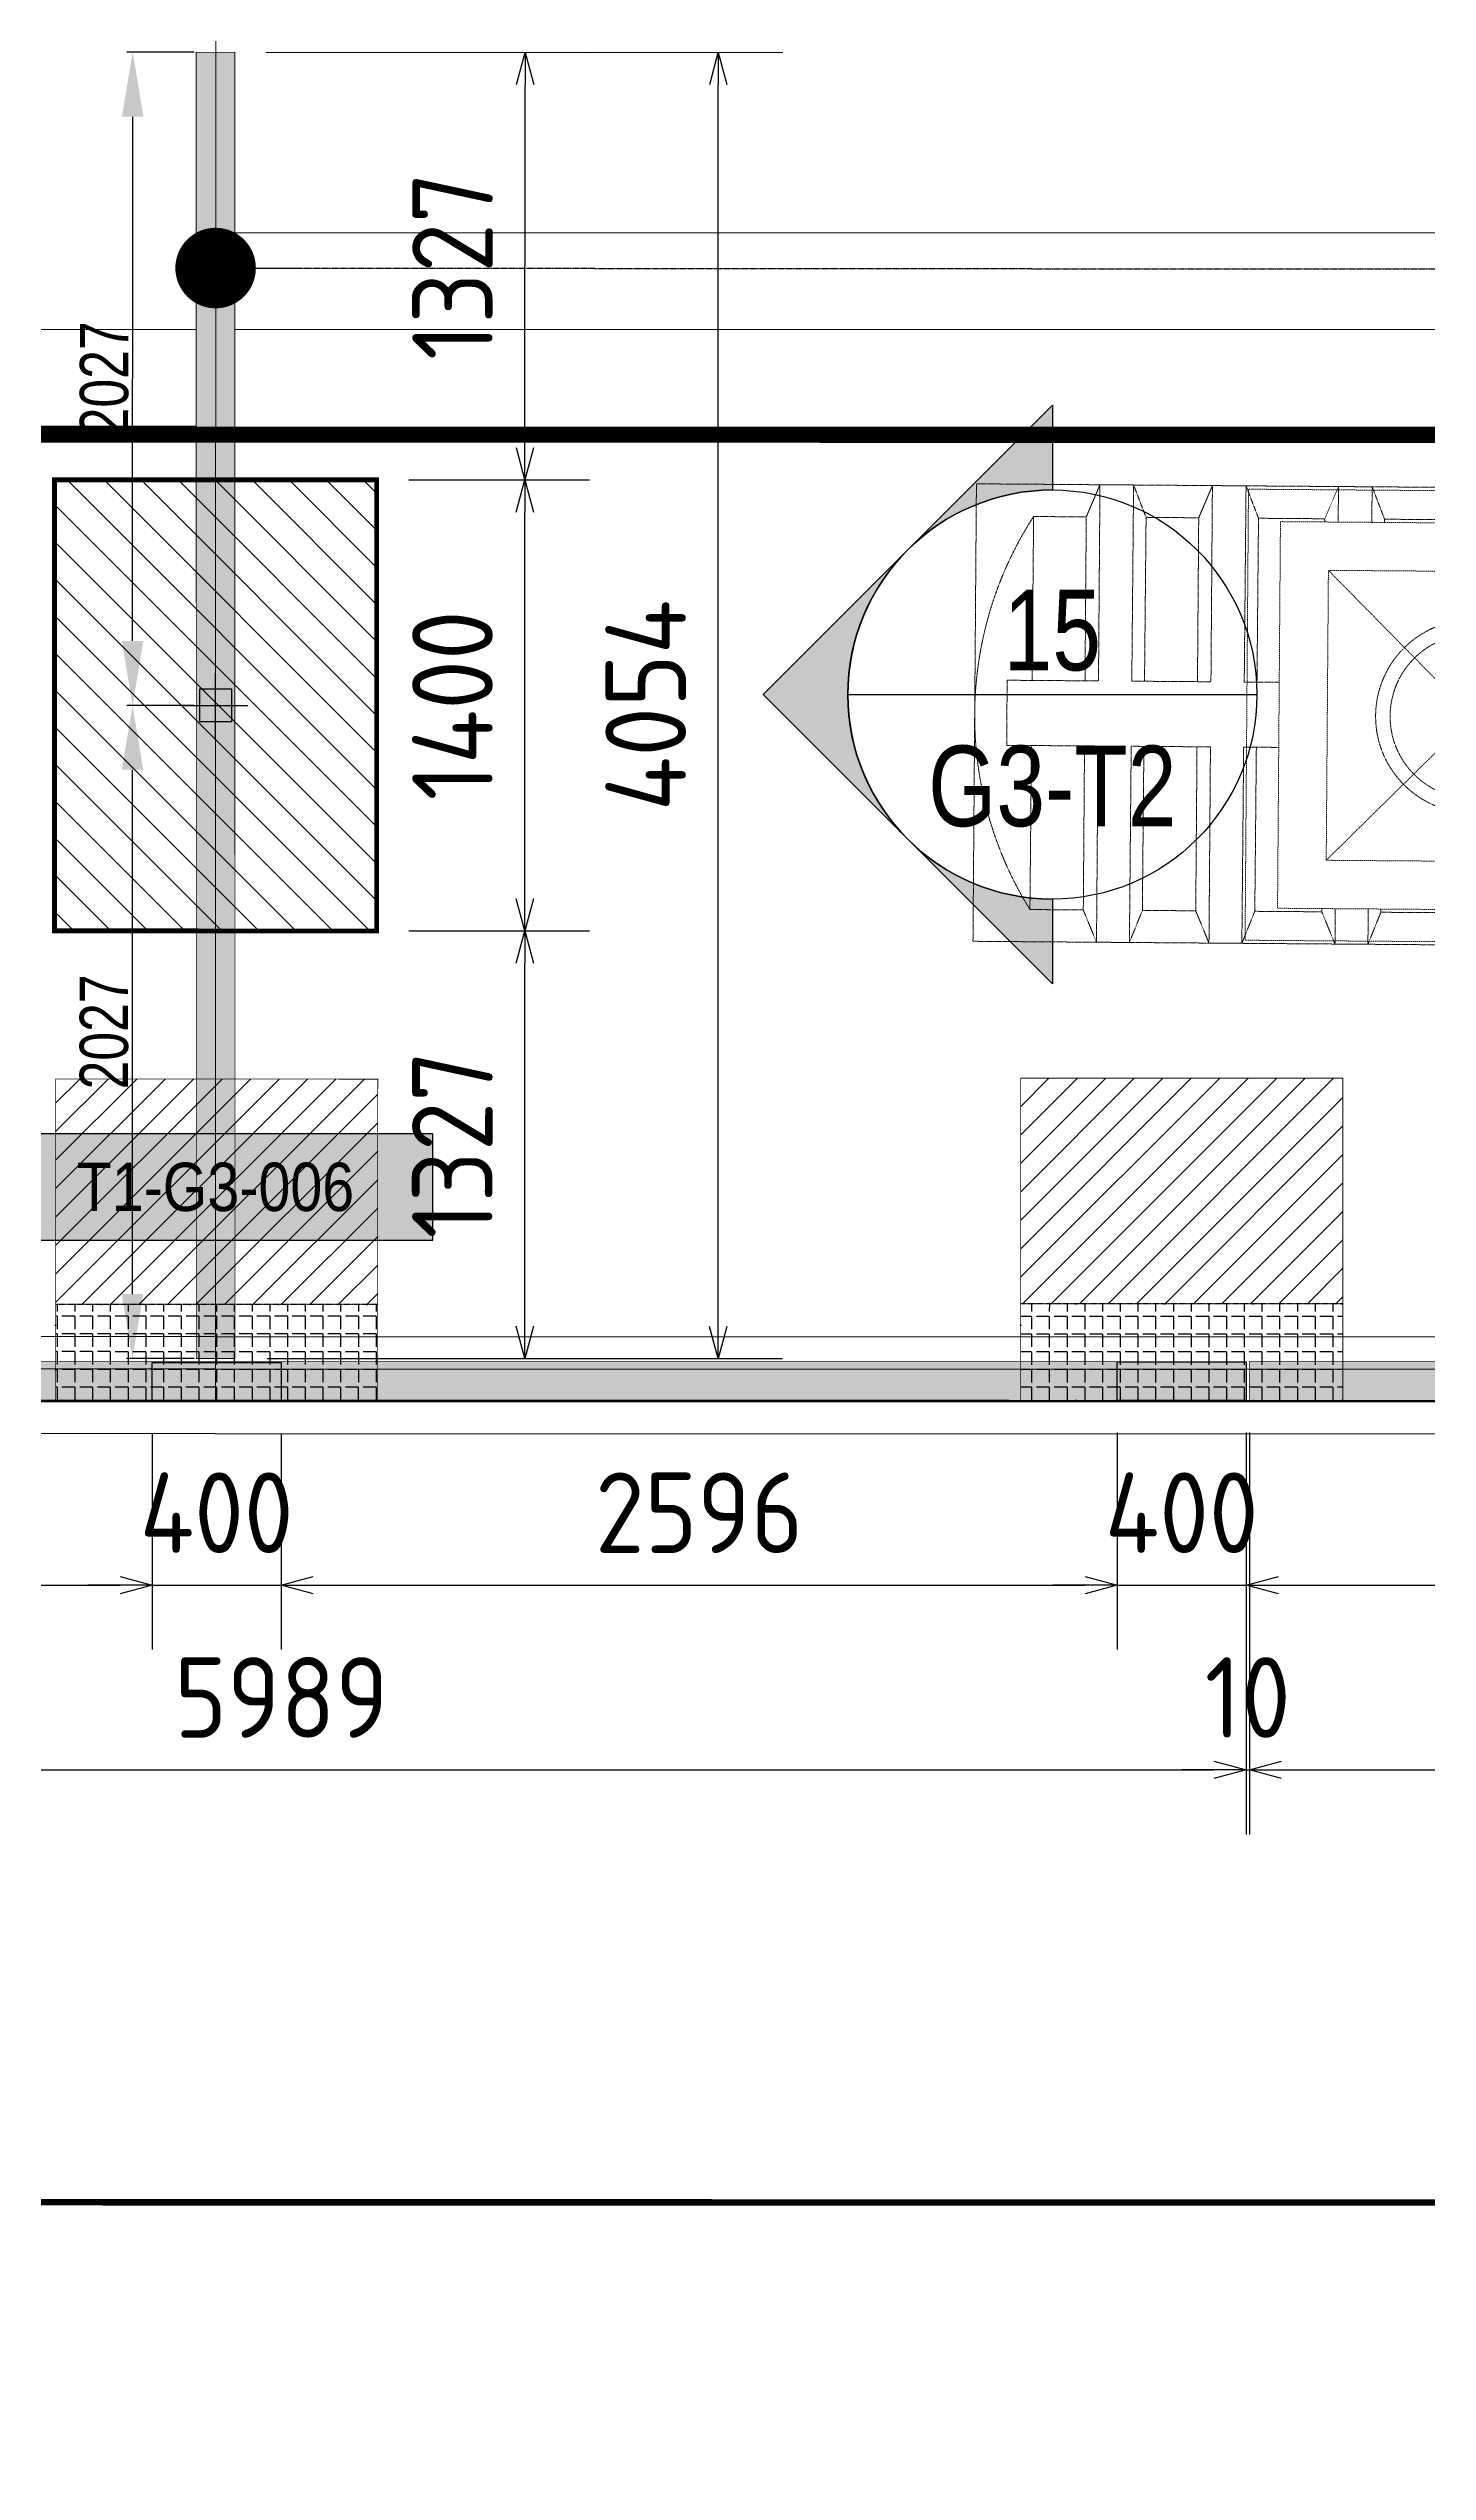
# Model space of a CAD drawing. Header units: centimetres. Extents: x -6122352 to 7132207, y -1694241 to 1947892.
# Drawn here: x 13704 to 17985, y -111773 to -104252 of the extents above; entities that cross this region are included whole.
import ezdxf
from ezdxf.enums import TextEntityAlignment as Align
from ezdxf.xclip import XClip

# ---------------------------------------------------------------- set-up
doc = ezdxf.new("R2010")
doc.units = ezdxf.units.CM
doc.header["$MEASUREMENT"] = 0
doc.header["$XCLIPFRAME"] = 2
doc.header["$PDMODE"] = 66
doc.header["$PDSIZE"] = 100
for name, pattern in [('DASHED2', [0.375, 0.25, -0.125]), ('HIDDEN', [0.375, 0.25, -0.125]), ('XR-AR-END-SETTING OUT PLAN$0$23261-XR-AR-SI-GF$0$HIDDEN', [0.375, 0.25, -0.125])]:
    doc.linetypes.add(name, pattern=pattern)
for name, color, linetype in [('00-MI-DIM', 7, 'Continuous'), ('23585-XR-AR-BOUNDARY WALLS AND SETBACKS$0$setback', 7, 'XR-AR-END-SETTING OUT PLAN$0$23261-XR-AR-SI-GF$0$HIDDEN'), ('@MI-FOOTINGS', 7, 'Continuous'), ('@MI-REF LAYER', 7, 'Continuous'), ('@MI-TYPE-01', 30, 'Continuous'), ('@MI-TYPE-02', 6, 'Continuous'), ('A-GLASS HATCH', 7, 'Continuous'), ('B_TH_4', 7, 'Continuous'), ('PANEL-TAGS', 7, 'Continuous'), ('VD-WS-WATER TANK', 7, 'Continuous'), ('XR-AR-END-SETTING OUT PLAN$0$23585-XR-AR-END-GROUND FLOOR$0$A-Flor-Strs', 1, 'Continuous'), ('XR-AR-MID-SETTING OUT FOR MASTER$0$23585-XR-AR-MID-GROUND FLOOR$0$A-Flor-Strs', 1, 'Continuous')]:
    doc.layers.add(name, color=color, linetype=linetype)
for name, color, linetype, lineweight, true_color in [('08-Compound Wall-2', 6, 'Continuous', 25, 0xff00ff), ('23585-XR-AR-DAMAC PLOT LIMITS$0$1-End units', 7, 'Continuous', 5, 0xf8991e), ('23585-XR-AR-DAMAC PLOT LIMITS$0$1-Open Space', 7, 'Continuous', 5, 0x90cf5a)]:
    doc.layers.add(name, color=color, linetype=linetype, lineweight=lineweight, true_color=true_color)
doc.layers.add('23585-XR-AR-DAMAC PLOT LIMITS$0$1-Mid units', color=41, linetype='Continuous', lineweight=5)
doc.layers.add('A-ANNO-TEXT', color=3, linetype='Continuous', lineweight=25)
doc.styles.add('Arial Narrow', font='ARIALN.TTF', dxfattribs={"width": 0.95, "height": 500})
doc.styles.add('JWC 1.50MM', font='GOTHIC.TTF', dxfattribs={"width": 0.8, "height": 1.5})
doc.styles.add('PANELTAG_STYLE', font='arial.ttf')
doc.styles.add('Schueco-BEMSTIL', font='isocpeur.ttf', dxfattribs={"width": 0.9})
doc.dimstyles.new('JWC - 1.5', dxfattribs={"dimtxt": 1.5, "dimasz": 2, "dimexe": 0.18, "dimexo": 0.06, "dimgap": 0.09, "dimtad": 1, "dimtoh": 1, "dimdec": 0, "dimzin": 0, "dimdsep": 46, "dimtxsty": 'JWC 1.50MM', "dimcen": 0.09, "dimclrd": 1, "dimclre": 1, "dimclrt": 2, "dimadec": 0, "dimazin": 0, "dimtfac": 1, "dimtdec": 0, "dimtofl": 0, "dimtmove": 0, "dimatfit": 3, "dimfxl": 30, "dimtolj": 1, "dimtzin": 0, "dimarcsym": 0})
doc.dimstyles.new('MI- JWC-TXT-2.5 MM', dxfattribs={"dimscale": 1.5, "dimtxt": 2.5, "dimasz": 1, "dimexe": 2, "dimexo": 1, "dimgap": 1, "dimtad": 1, "dimdec": 0, "dimdsep": 46, "dimtxsty": 'Schueco-BEMSTIL', "dimblk": 'OPEN30', "dimcen": 0, "dimdle": 2, "dimclrd": 140, "dimclre": 8, "dimclrt": 40, "dimadec": 0, "dimazin": 2, "dimtfac": 1, "dimtdec": 0, "dimtix": 1, "dimtmove": 2, "dimatfit": 3, "dimldrblk": 'OPEN', "dimfxl": 2, "dimlwd": -1, "dimlwe": -1, "dimarcsym": 0})

# ---------------------------------------------------------------- blocks, each defined once
blk = doc.blocks.new('23585-XR-AR-BOUNDARY WALLS AND SETBACKS')
at = {"layer": '08-Compound Wall-2'}
for points in [[(496457.5374, 2768843.6994), (496475.1589, 2768827.5531), (496481.207, 2768834.1539), (496485.2592, 2768838.5765), (496487.387, 2768840.8987), (496489.314, 2768843.0015), (496493.3674, 2768847.4253), (496493.57, 2768847.6464), (496497.4208, 2768851.8491), (496497.6234, 2768852.0702), (496501.6768, 2768856.4941), (496503.5346, 2768858.5215), (496485.9133, 2768874.6678)], [(496457.5374, 2768843.6994), (496457.4023, 2768843.5519), (496475.1712, 2768827.2705), (496481.3544, 2768834.0187), (496485.4066, 2768838.4413), (496487.5344, 2768840.7635), (496505.1555, 2768824.6169), (496505.2906, 2768824.7644)]]:
    blk.add_lwpolyline(points, dxfattribs=at)
at = {"layer": '23585-XR-AR-BOUNDARY WALLS AND SETBACKS$0$setback', "ltscale": 40, "const_width": 0.05}
blk.add_lwpolyline([(496485.0601, 2768871.5163), (496480.9052, 2768866.9817), (496476.8518, 2768862.5581), (496472.7985, 2768858.1342), (496468.745, 2768853.7105), (496464.6916, 2768849.2868), (496460.535, 2768844.7504), (496474.9123, 2768831.5767), (496479.0688, 2768836.113), (496483.121, 2768840.5356), (496485.2488, 2768842.8578), (496487.1759, 2768844.9607), (496491.2292, 2768849.3844), (496491.4314, 2768849.6052), (496495.2826, 2768853.8082), (496495.4848, 2768854.029), (496499.4373, 2768858.3426), (496485.0601, 2768871.5163)], dxfattribs=at)
blk = doc.blocks.new('A$C9d9485f6')
at = {"layer": 'A-ANNO-TEXT', "rotation": 312.4881850805905}
blk.add_blockref('23585-XR-AR-BOUNDARY WALLS AND SETBACKS', (-2377088.5348, -1504219.2521), dxfattribs=at)
blk = doc.blocks.new('23585-XR-AR-DAMAC PLOT LIMITS')
at = {"layer": '23585-XR-AR-DAMAC PLOT LIMITS$0$1-End units', "color": 251, "true_color": 0x636466}
blk.add_lwpolyline([(496481.2807, 2768834.0863), (496475.0975, 2768827.3381), (496457.4023, 2768843.5519), (496463.5857, 2768850.3001)], close=True, dxfattribs=at)
at = {"layer": '23585-XR-AR-DAMAC PLOT LIMITS$0$1-Mid units', "color": 251, "true_color": 0x636466}
blk.add_lwpolyline([(496485.3329, 2768838.5089), (496481.2807, 2768834.0863), (496463.5857, 2768850.3001), (496467.6391, 2768854.7239)], close=True, dxfattribs=at)
at = {"layer": '23585-XR-AR-DAMAC PLOT LIMITS$0$1-Open Space', "color": 251, "true_color": 0x636466}
blk.add_lwpolyline([(496481.2807, 2768834.0863), (496485.3329, 2768838.5089), (496487.4607, 2768840.8311), (496505.1555, 2768824.6169), (496500.9775, 2768820.0575), (496490.9427, 2768817.5725, 0.00131), (496483.6115, 2768820.2427, 0.002559), (496469.2457, 2768825.3501, -0.016443), (496465.7593, 2768826.6997, -0.023581), (496460.9327, 2768829.0277), (496464.1167, 2768834.2181), (496458.9169, 2768837.4077), (496455.7333, 2768832.2175, -0.007148), (496454.4089, 2768833.1595), (496453.7741, 2768839.5923), (496457.4023, 2768843.5519), (496475.0975, 2768827.3381)], format="xyb", close=True, dxfattribs=at)
blk = doc.blocks.new('A$Cf093b529')
at = {"layer": 'A-ANNO-TEXT'}
blk.add_blockref('23585-XR-AR-DAMAC PLOT LIMITS', (-495391.9901, -2768603.4419), dxfattribs=at)
blk = doc.blocks.new('XR-AR-END-SETTING OUT PLAN')
at = {"layer": 'XR-AR-END-SETTING OUT PLAN$0$23585-XR-AR-END-GROUND FLOOR$0$A-Flor-Strs', "color": 8}
for points in [[(3000.1, 19773.3), (3000.1, 20973.3), (9090, 20973.2)], [(3300.1, 19773.3), (3300.1, 20673.3), (9090, 20673.3)]]:
    blk.add_lwpolyline(points, dxfattribs=at)
blk = doc.blocks.new('END UNIT')
at = {"xscale": 0.001, "yscale": 0.001, "zscale": 0.001}
blk.add_blockref('XR-AR-END-SETTING OUT PLAN', (-9.1502, 0), dxfattribs=at)
blk = doc.blocks.new('XR-AR-MID-SETTING OUT FOR MASTER')
at = {"layer": 'XR-AR-MID-SETTING OUT FOR MASTER$0$23585-XR-AR-MID-GROUND FLOOR$0$A-Flor-Strs', "color": 8}
for p, q in [((60.1, 20672.9), (5940, 20672.7)), ((60, 20372.9), (5940, 20372.7))]:
    blk.add_line(p, q, dxfattribs=at)
blk = doc.blocks.new('MID UNIT')
at = {"xscale": 0.001, "yscale": 0.001, "zscale": 0.001}
blk.add_blockref('XR-AR-MID-SETTING OUT FOR MASTER', (0, 0), dxfattribs=at)
blk = doc.blocks.new('TH_4')
at = {"xscale": -1}
blk.add_blockref('END UNIT', (495826.3054, 2769130.5141), dxfattribs=at)
blk.add_blockref('MID UNIT', (495826.3054, 2769130.5141), dxfattribs=at)
blk = doc.blocks.new('A$C780da55d')
at = {"layer": 'B_TH_4', "xscale": 1.000039159572381, "yscale": 1.000039159572381, "zscale": 1.000039159572381}
blk.add_blockref('TH_4', (-495814.0705, -2769239.3021), dxfattribs=at)
blk = doc.blocks.new('23585-XR-AR-MALDIVE-2$0$TH_4')
blk.add_blockref('A$C780da55d', (495794.6554, 2769130.8641))
blk = doc.blocks.new('WT')
at = {"layer": 'VD-WS-WATER TANK', "color": 8, "linetype": 'HIDDEN', "lineweight": 5}
for p, q in [((-1544.6, 709.7), (-1544.6, -710.3)), ((-1544.6, 709.7), (805.4, 709.7)), ((805.4, -710.3), (805.4, 709.7)), ((-1205.2, 610), (-1368.6, 609.7)), ((-1367.6, 100.7), (-1368.6, 609.7)), ((-853.8, 610), (-1019.5, 609.7)), ((-462.5, 610), (-670.5, 610)), ((-92.3, 610), (-279.1, 610)), ((278, 610), (91.1, 609.6)), ((645.8, 610), (461.3, 609.7)), ((646.8, 100.7), (645.8, 610)), ((-1366.3, -610.3), (-1367.2, -101.4)), ((648.2, -610), (647.2, -101.4)), ((-1202.9, -610), (-1366.3, -610.3)), ((-853.8, -610), (-1017.2, -610.3)), ((-462.5, -610), (-668.2, -610)), ((-92.3, -610), (-276.8, -610)), ((278, -610), (93.4, -610.3)), ((648.2, -610), (463.6, -610.3)), ((805.4, -710.3), (-1544.6, -710.3))]:
    blk.add_line(p, q, dxfattribs=at)
at = {"layer": 'VD-WS-WATER TANK', "color": 8, "linetype": 'HIDDEN', "lineweight": 5, "ltscale": 0.2}
for p, q in [((-450, 450, 1.1), (450, -450, -1)), ((450, 450), (-450, -450, 1))]:
    blk.add_line(p, q, dxfattribs=at)
at = {"layer": 'VD-WS-WATER TANK', "color": 8, "linetype": 'HIDDEN', "lineweight": 5}
for points in [[(-1058, 100.7), (-1059, 709.7), (-1161.1, 709.7), (-1202.9, 610), (-1202.9, 100.7)], [(-1161.1, 709.7), (-1161.1, 100.7)], [(-1018.6, 100.7), (-1019.5, 610), (-1059, 709.7)], [(-708.9, 100.7), (-709.9, 709.7), (-812, 709.7), (-853.8, 610), (-853.8, 100.7)], [(-812, 709.7), (-812, 100.7)], [(-669.5, 100.7), (-670.5, 610), (-709.9, 709.7)], [(-318.4, 600), (-318.6, 709.7), (-420.7, 709.7), (-462.5, 610), (-462.5, 600)], [(-420.7, 709.7), (-420.7, 600)], [(-279.1, 600), (-279.1, 610), (-318.6, 709.7)], [(51.8, 600), (51.6, 709.7), (-50.5, 709.7), (-92.3, 610), (-92.3, 600)], [(-50.5, 709.7), (-50.5, 600)], [(91.1, 600), (91.1, 610), (51.6, 709.7)], [(422, 600), (421.8, 709.7), (319.7, 709.7), (278, 610), (278, 600)], [(319.7, 709.7), (319.7, 600)], [(461.3, 600), (461.3, 610), (421.8, 709.7)], [(-1161.1, 100.7), (-1444.6, 100.7), (-1444.6, -101.4), (-1161.1, -101.4)], [(-812, 100.7), (-1058, 100.7)], [(-600, 100.7), (-708.9, 100.7)], [(600, -101.4), (705.4, -101.4), (705.4, 100.7), (600, 100.7)], [(-1202.9, -101.4), (-1202.9, -610), (-1161.1, -710.3), (-1056.7, -710.3), (-1017.2, -610), (-1018.2, -101.4)], [(-1161.1, -101.4), (-1161.1, -710.3)], [(-1056.7, -710.3), (-1057.7, -101.4)], [(-1057.7, -101.4), (-812, -101.4)], [(-853.8, -101.4), (-853.8, -610), (-812, -710.3), (-707.6, -710.3), (-668.2, -610), (-669.1, -101.4)], [(-812, -101.4), (-812, -710.3)], [(-707.6, -710.3), (-708.6, -101.4)], [(-708.6, -101.4), (-600, -101.4)], [(-462.5, -600), (-462.5, -610), (-420.7, -710.3), (-316.2, -710.3), (-276.8, -610), (-276.8, -600)], [(-420.7, -600), (-420.7, -710.3)], [(-316.2, -710.3), (-316.4, -600)], [(-92.3, -600), (-92.3, -610), (-50.5, -710.3), (54, -710.3), (93.4, -610), (93.4, -600)], [(-50.5, -600), (-50.5, -710.3)], [(54, -710.3), (53.8, -600)], [(278, -600), (278, -610), (319.7, -710.3), (424.2, -710.3), (463.6, -610), (463.6, -600)], [(319.7, -600), (319.7, -710.3)], [(424.2, -710.3), (424, -600)]]:
    blk.add_lwpolyline(points, dxfattribs=at)
at = {"layer": 'VD-WS-WATER TANK', "color": 8, "linetype": 'HIDDEN', "lineweight": 5, "ltscale": 0.2}
for points in [[(-700, -700), (700, -700), (700, 700), (-700, 700)], [(-600, -600), (600, -600), (600, 600), (-600, 600)], [(-450, -450), (450, -450), (450, 450), (-450, 450)]]:
    blk.add_lwpolyline(points, close=True, dxfattribs=at)
at = {"layer": 'VD-WS-WATER TANK', "color": 8, "linetype": 'HIDDEN', "lineweight": 5}
for radius in [300, 255]:
    blk.add_circle((0, 0), radius, dxfattribs=at)
for centre, radius, start, end in [((-406.1, 1.5), 1138.5, 147.71236, 212.50564), ((-448.6, -2.1), 1254, 331.0009, 29.21709)]:
    blk.add_arc(centre, radius, start, end, dxfattribs=at)
blk = doc.blocks.new('A$C7cae1d29')
at = {"color": 1, "true_color": 0xeb0000, "const_width": 0.008}
blk.add_lwpolyline([(33.1501, 0.0002), (27.1501, 0.0002), (21.1502, 0.0003), (15.1501, 0.0002), (9.1502, 0.0003), (0, 0.0003), (0.0003, 24.0004), (2.8502, 24.0003), (8.8502, 24.0003), (9.1502, 24.0003), (14.8502, 24.0003), (15.1502, 24.0003), (21.1502, 24.0003), (24.0024, 24.0001), (27.152, 24.0001), (33.1504, 24.0002), (42.303, 24.0002), (42.3028, 0)], close=True, dxfattribs=at)
at = {"layer": 'VD-WS-WATER TANK', "ltscale": 100, "xscale": -0.001000000000000002, "yscale": 0.001000000000000002, "zscale": 0.001000000000000001, "rotation": 359.5777999695812}
blk.add_blockref('WT', (29.2496, 21.8746), dxfattribs=at)
blk = doc.blocks.new('_Dot')
at = {"color": 0, "linetype": 'ByBlock', "lineweight": -2}
blk.add_line((-0.5, 0), (-1, 0), dxfattribs=at)
at = {"color": 0, "linetype": 'ByBlock', "const_width": 0.5}
blk.add_lwpolyline([(-0.25, 0, 1), (0.25, 0, 1)], format="xyb", close=True, dxfattribs=at)
blk = doc.blocks.new('A$C9394d01d')
at = {"color": 1, "true_color": 0xeb0000, "const_width": 0.008}
blk.add_lwpolyline([(34.126, -22.1802), (28.126, -22.1802), (22.1261, -22.18), (16.126, -22.1802), (10.1261, -22.18), (0.9759, -22.18), (0.9762, 1.82), (3.8262, 1.8199), (9.8262, 1.8199), (10.1261, 1.82), (15.8262, 1.8199), (16.1261, 1.82), (22.1261, 1.82), (24.9783, 1.8198), (28.128, 1.8198), (34.1263, 1.8198), (43.2789, 1.8198), (43.2787, -22.1803)], close=True, dxfattribs=at)
blk = doc.blocks.new('RCC COPING')
at = {"layer": '@MI-TYPE-01', "transparency": 33554679}
h = blk.add_hatch(color=8, dxfattribs=at)
h.dxf.hatch_style = 1
h.paths.add_polyline_path([(60, 200), (-60, 200), (-60, -200), (60, -200)])
at = {"layer": '@MI-TYPE-01', "color": 30}
blk.add_lwpolyline([(-60, 200), (60, 200), (60, -200), (-60, -200)], close=True, dxfattribs=at)
blk = doc.blocks.new('_Open30')
at = {"color": 0, "linetype": 'ByBlock', "lineweight": -2}
for p, q in [((-1, 0.268), (0, 0)), ((0, 0), (-1, -0.268)), ((0, 0), (-1, 0))]:
    blk.add_line(p, q, dxfattribs=at)
blk = doc.blocks.new('*D1856')
at = {"layer": '@MI-TYPE-01', "color": 8, "transparency": 16777216}
for p, q in [((11423, -108548.6), (11423, -109222.4)), ((14025.8, -108551.4), (14025.8, -109222.4))]:
    blk.add_line(p, q, dxfattribs=at)
at = {"layer": '@MI-TYPE-01', "color": 140, "transparency": 16777216}
blk.add_line((11523, -109022.4), (13925.8, -109022.4), dxfattribs=at)
at = {"layer": 'Defpoints', "color": 0, "transparency": 16777216}
for p in [(11423, -108448.6), (14025.8, -108451.4), (14025.8, -109022.4)]:
    blk.add_point(p, dxfattribs=at)
at = {"layer": '@MI-TYPE-01', "color": 140, "transparency": 16777216, "xscale": 100, "yscale": 100, "zscale": 100, "rotation": 180}
blk.add_blockref('_Open30', (11423, -109022.4), dxfattribs=at)
at = {"layer": '@MI-TYPE-01', "color": 140, "transparency": 16777216, "xscale": 100, "yscale": 100, "zscale": 100}
blk.add_blockref('_Open30', (14025.8, -109022.4), dxfattribs=at)
at = {"layer": '@MI-TYPE-01', "color": 40, "transparency": 16777216, "insert": (12724.4, -108797.4), "char_height": 250, "attachment_point": 5, "style": 'Schueco-BEMSTIL'}
blk.add_mtext('2603', dxfattribs=at)
blk = doc.blocks.new('_Open')
at = {"color": 0, "linetype": 'ByBlock', "lineweight": -2}
for p, q in [((-1, 0.2), (0, 0)), ((-1, -0.2), (0, 0)), ((0, 0), (-1, 0))]:
    blk.add_line(p, q, dxfattribs=at)
blk = doc.blocks.new('*D1857')
at = {"layer": '@MI-TYPE-01', "color": 8, "transparency": 16777216}
for p, q in [((14025.8, -108551.4), (14025.8, -109222.4)), ((14425.8, -108551.4), (14425.8, -109222.4))]:
    blk.add_line(p, q, dxfattribs=at)
at = {"layer": '@MI-TYPE-01', "color": 140, "transparency": 16777216}
for p, q in [((13925.8, -109022.4), (13825.8, -109022.4)), ((14025.8, -109022.4), (14425.8, -109022.4)), ((14525.8, -109022.4), (14625.8, -109022.4))]:
    blk.add_line(p, q, dxfattribs=at)
at = {"layer": 'Defpoints', "color": 0, "transparency": 16777216}
for p in [(14025.8, -108451.4), (14425.8, -108451.4), (14425.8, -109022.4)]:
    blk.add_point(p, dxfattribs=at)
at = {"layer": '@MI-TYPE-01', "color": 140, "transparency": 16777216, "xscale": 100, "yscale": 100, "zscale": 100}
blk.add_blockref('_Open30', (14025.8, -109022.4), dxfattribs=at)
at = {"layer": '@MI-TYPE-01', "color": 140, "transparency": 16777216, "xscale": 100, "yscale": 100, "zscale": 100, "rotation": 180}
blk.add_blockref('_Open30', (14425.8, -109022.4), dxfattribs=at)
at = {"layer": '@MI-TYPE-01', "color": 40, "transparency": 16777216, "insert": (14225.8, -108797.4), "char_height": 250, "attachment_point": 5, "style": 'Schueco-BEMSTIL'}
blk.add_mtext('400', dxfattribs=at)
blk = doc.blocks.new('*D1858')
at = {"layer": '@MI-TYPE-01', "color": 8, "transparency": 16777216}
for p, q in [((14425.8, -108551.4), (14425.8, -109222.4)), ((17021.6, -108548.6), (17021.6, -109222.4))]:
    blk.add_line(p, q, dxfattribs=at)
at = {"layer": '@MI-TYPE-01', "color": 140, "transparency": 16777216}
blk.add_line((14525.8, -109022.4), (16921.6, -109022.4), dxfattribs=at)
at = {"layer": 'Defpoints', "color": 0, "transparency": 16777216}
for p in [(14425.8, -108451.4), (17021.6, -108448.6), (17021.6, -109022.4)]:
    blk.add_point(p, dxfattribs=at)
at = {"layer": '@MI-TYPE-01', "color": 140, "transparency": 16777216, "xscale": 100, "yscale": 100, "zscale": 100, "rotation": 180}
blk.add_blockref('_Open30', (14425.8, -109022.4), dxfattribs=at)
at = {"layer": '@MI-TYPE-01', "color": 140, "transparency": 16777216, "xscale": 100, "yscale": 100, "zscale": 100}
blk.add_blockref('_Open30', (17021.6, -109022.4), dxfattribs=at)
at = {"layer": '@MI-TYPE-01', "color": 40, "transparency": 16777216, "insert": (15723.7, -108797.4), "char_height": 250, "attachment_point": 5, "style": 'Schueco-BEMSTIL'}
blk.add_mtext('2596', dxfattribs=at)
blk = doc.blocks.new('*D1859')
at = {"layer": '@MI-TYPE-01', "color": 8, "transparency": 16777216}
for p, q in [((17021.6, -108548.6), (17021.6, -109222.4)), ((17421.6, -108548.6), (17421.6, -109222.4))]:
    blk.add_line(p, q, dxfattribs=at)
at = {"layer": '@MI-TYPE-01', "color": 140, "transparency": 16777216}
for p, q in [((16921.6, -109022.4), (16821.6, -109022.4)), ((17021.6, -109022.4), (17421.6, -109022.4)), ((17521.6, -109022.4), (17621.6, -109022.4))]:
    blk.add_line(p, q, dxfattribs=at)
at = {"layer": 'Defpoints', "color": 0, "transparency": 16777216}
for p in [(17021.6, -108448.6), (17421.6, -108448.6), (17421.6, -109022.4)]:
    blk.add_point(p, dxfattribs=at)
at = {"layer": '@MI-TYPE-01', "color": 140, "transparency": 16777216, "xscale": 100, "yscale": 100, "zscale": 100}
blk.add_blockref('_Open30', (17021.6, -109022.4), dxfattribs=at)
at = {"layer": '@MI-TYPE-01', "color": 140, "transparency": 16777216, "xscale": 100, "yscale": 100, "zscale": 100, "rotation": 180}
blk.add_blockref('_Open30', (17421.6, -109022.4), dxfattribs=at)
at = {"layer": '@MI-TYPE-01', "color": 40, "transparency": 16777216, "insert": (17221.6, -108797.4), "char_height": 250, "attachment_point": 5, "style": 'Schueco-BEMSTIL'}
blk.add_mtext('400', dxfattribs=at)
blk = doc.blocks.new('*D1860')
at = {"layer": '@MI-TYPE-01', "color": 8, "transparency": 16777216}
for p, q in [((17421.6, -108548.6), (17421.6, -109222.4)), ((20020.2, -108551.4), (20020.2, -109222.4))]:
    blk.add_line(p, q, dxfattribs=at)
at = {"layer": '@MI-TYPE-01', "color": 140, "transparency": 16777216}
blk.add_line((17521.6, -109022.4), (19920.2, -109022.4), dxfattribs=at)
at = {"layer": 'Defpoints', "color": 0, "transparency": 16777216}
for p in [(17421.6, -108448.6), (20020.2, -108451.4), (20020.2, -109022.4)]:
    blk.add_point(p, dxfattribs=at)
at = {"layer": '@MI-TYPE-01', "color": 140, "transparency": 16777216, "xscale": 100, "yscale": 100, "zscale": 100, "rotation": 180}
blk.add_blockref('_Open30', (17421.6, -109022.4), dxfattribs=at)
at = {"layer": '@MI-TYPE-01', "color": 140, "transparency": 16777216, "xscale": 100, "yscale": 100, "zscale": 100}
blk.add_blockref('_Open30', (20020.2, -109022.4), dxfattribs=at)
at = {"layer": '@MI-TYPE-01', "color": 40, "transparency": 16777216, "insert": (18720.9, -108797.4), "char_height": 250, "attachment_point": 5, "style": 'Schueco-BEMSTIL'}
blk.add_mtext('2599', dxfattribs=at)
blk = doc.blocks.new('*D1866')
at = {"layer": '@MI-TYPE-01', "color": 8, "transparency": 16777216}
for p, q in [((11433, -108538.2), (11433, -109795.8)), ((17421.6, -108548.6), (17421.6, -109795.8))]:
    blk.add_line(p, q, dxfattribs=at)
at = {"layer": '@MI-TYPE-01', "color": 140, "transparency": 16777216}
blk.add_line((11533, -109595.8), (17321.6, -109595.8), dxfattribs=at)
at = {"layer": 'Defpoints', "color": 0, "transparency": 16777216}
for p in [(11433, -108438.2), (17421.6, -108448.6), (17421.6, -109595.8)]:
    blk.add_point(p, dxfattribs=at)
at = {"layer": '@MI-TYPE-01', "color": 140, "transparency": 16777216, "xscale": 100, "yscale": 100, "zscale": 100, "rotation": 180}
blk.add_blockref('_Open30', (11433, -109595.8), dxfattribs=at)
at = {"layer": '@MI-TYPE-01', "color": 140, "transparency": 16777216, "xscale": 100, "yscale": 100, "zscale": 100}
blk.add_blockref('_Open30', (17421.6, -109595.8), dxfattribs=at)
at = {"layer": '@MI-TYPE-01', "color": 40, "transparency": 16777216, "insert": (14427.3, -109370.8), "char_height": 250, "attachment_point": 5, "style": 'Schueco-BEMSTIL'}
blk.add_mtext('5989', dxfattribs=at)
blk = doc.blocks.new('*D1867')
at = {"layer": '@MI-TYPE-01', "color": 8, "transparency": 16777216}
for p, q in [((17421.6, -108548.6), (17421.6, -109795.8)), ((17431.6, -108548.6), (17431.6, -109795.8))]:
    blk.add_line(p, q, dxfattribs=at)
at = {"layer": '@MI-TYPE-01', "color": 140, "transparency": 16777216}
for p, q in [((17321.6, -109595.8), (17221.6, -109595.8)), ((17421.6, -109595.8), (17431.6, -109595.8)), ((17531.6, -109595.8), (17631.6, -109595.8))]:
    blk.add_line(p, q, dxfattribs=at)
at = {"layer": 'Defpoints', "color": 0, "transparency": 16777216}
for p in [(17421.6, -108448.6), (17431.6, -108448.6), (17431.6, -109595.8)]:
    blk.add_point(p, dxfattribs=at)
at = {"layer": '@MI-TYPE-01', "color": 140, "transparency": 16777216, "xscale": 100, "yscale": 100, "zscale": 100}
blk.add_blockref('_Open30', (17421.6, -109595.8), dxfattribs=at)
at = {"layer": '@MI-TYPE-01', "color": 140, "transparency": 16777216, "xscale": 100, "yscale": 100, "zscale": 100, "rotation": 180}
blk.add_blockref('_Open30', (17431.6, -109595.8), dxfattribs=at)
at = {"layer": '@MI-TYPE-01', "color": 40, "transparency": 16777216, "insert": (17426.6, -109370.8), "char_height": 250, "attachment_point": 5, "style": 'Schueco-BEMSTIL'}
blk.add_mtext('10', dxfattribs=at)
blk = doc.blocks.new('*D1868')
at = {"layer": '@MI-TYPE-01', "color": 8, "transparency": 16777216}
for p, q in [((23489, -108427.8), (23489, -109795.8)), ((17431.6, -108548.6), (17431.6, -109795.8))]:
    blk.add_line(p, q, dxfattribs=at)
at = {"layer": '@MI-TYPE-01', "color": 140, "transparency": 16777216}
blk.add_line((17531.6, -109595.8), (23389, -109595.8), dxfattribs=at)
at = {"layer": 'Defpoints', "color": 0, "transparency": 16777216}
for p in [(23489, -108327.8), (17431.6, -108448.6), (23489, -109595.8)]:
    blk.add_point(p, dxfattribs=at)
at = {"layer": '@MI-TYPE-01', "color": 140, "transparency": 16777216, "xscale": 100, "yscale": 100, "zscale": 100, "rotation": 180}
blk.add_blockref('_Open30', (17431.6, -109595.8), dxfattribs=at)
at = {"layer": '@MI-TYPE-01', "color": 140, "transparency": 16777216, "xscale": 100, "yscale": 100, "zscale": 100}
blk.add_blockref('_Open30', (23489, -109595.8), dxfattribs=at)
at = {"layer": '@MI-TYPE-01', "color": 40, "transparency": 16777216, "insert": (20460.3, -109370.8), "char_height": 250, "attachment_point": 5, "style": 'Schueco-BEMSTIL'}
blk.add_mtext('6057', dxfattribs=at)
blk = doc.blocks.new('*U1871')
h = blk.add_hatch(color=94)
edge = h.paths.add_edge_path()
edge.add_line((0, -6.35), (0, -8.98))
edge.add_line((0, -8.98), (-8.98, 0))
edge.add_line((-8.98, 0), (0, 8.98))
edge.add_line((0, 8.98), (0, 6.35))
edge.add_arc((0, 0), 6.35, 90, 270)
at = {"color": 94}
blk.add_line((-6.35, 0), (6.35, 0), dxfattribs=at)
for points in [[(0, -6.35), (0, -8.98), (-8.98, 0), (0, 8.98), (0, 6.35, 1)], [(-4.49, 4.49, 0.414214), (-4.49, -4.49), (-8.98, 0), (-4.49, 4.49)]]:
    blk.add_lwpolyline(points, format="xyb", close=True)
blk.add_circle((0, 0), 6.35, dxfattribs=at)
at = {"style": 'Arial Narrow', "width": 0.95, "flags": 8}
blk.add_attdef('VIEWNUMBER', text='', height=2.5, dxfattribs=at).set_placement((0, 0), align=Align.BOTTOM_CENTER)
blk.add_attdef('SHEETNUMBER', text='', height=2.5, dxfattribs=at).set_placement((0, -1.588), align=Align.TOP_CENTER)
blk = doc.blocks.new('*D1897')
at = {"layer": '@MI-TYPE-02', "color": 8, "transparency": 16777216}
for p, q in [((14378.3, -104264.4), (15983.1, -104264.7)), ((14382.5, -108318.6), (15982.3, -108318.9))]:
    blk.add_line(p, q, dxfattribs=at)
at = {"layer": '@MI-TYPE-02', "color": 140, "transparency": 16777216}
blk.add_line((15782.4, -108218.9), (15783, -104364.7), dxfattribs=at)
at = {"layer": 'Defpoints', "color": 0, "transparency": 16777216}
for p in [(14278.3, -104264.4), (15783.1, -104264.7), (14282.5, -108318.6)]:
    blk.add_point(p, dxfattribs=at)
at = {"layer": '@MI-TYPE-02', "color": 140, "transparency": 16777216, "xscale": 100, "yscale": 100, "zscale": 100}
for p, rotation in [((15783.1, -104264.7), 89.98981003138537), ((15782.3, -108318.9), 269.9898100313853)]:
    blk.add_blockref('_Open30', p, dxfattribs=dict(at, rotation=rotation))
at = {"layer": '@MI-TYPE-02', "color": 40, "transparency": 16777216, "insert": (15557.7, -106291.7), "char_height": 250, "attachment_point": 5, "rotation": 89.98981, "style": 'Schueco-BEMSTIL'}
blk.add_mtext('4054', dxfattribs=at)
blk = doc.blocks.new('T2-SINGLE FOOTING')
at = {"layer": '@MI-FOOTINGS', "transparency": 33554679}
h = blk.add_hatch(dxfattribs=at)
h.set_pattern_fill('ANSI31', color=8, scale=650)
h.paths.add_polyline_path([(-700, 500), (700, 500), (700, -500), (-700, -500)])
at = {"layer": '@MI-FOOTINGS', "color": 62, "const_width": 15}
blk.add_lwpolyline([(-700, 500), (700, 500), (700, -500), (-700, -500)], close=True, dxfattribs=at)
at = {"layer": '@MI-FOOTINGS', "color": 30}
blk.add_point((0, 0), dxfattribs=at)
blk = doc.blocks.new('*D1907')
at = {"color": 1, "lineweight": -2, "transparency": 16777216}
for p, q in [((14156.4, -106291.5), (13946.8, -106291.5)), ((13964.5, -108118.6), (13964.8, -106491.5)), ((14156.5, -108318.6), (13946.4, -108318.6))]:
    blk.add_line(p, q, dxfattribs=at)
at = {"color": 1, "transparency": 16777216}
for points in [[(13931.4, -106491.5), (13998.1, -106491.5), (13964.8, -106291.5)], [(13931.1, -108118.6), (13997.8, -108118.6), (13964.4, -108318.6)]]:
    blk.add_solid(points, dxfattribs=at)
at = {"layer": 'Defpoints', "color": 0, "transparency": 16777216}
for p in [(13964.8, -106291.5), (14162.4, -106291.5), (14162.5, -108318.6)]:
    blk.add_point(p, dxfattribs=at)
at = {"color": 2, "transparency": 16777216, "insert": (13876.8, -107305), "char_height": 150, "attachment_point": 5, "rotation": 89.98981, "style": 'JWC 1.50MM'}
blk.add_mtext('\\A1;2027', dxfattribs=at)
blk = doc.blocks.new('*D1909')
at = {"color": 1, "lineweight": -2, "transparency": 16777216}
for p, q in [((14156.4, -104264.4), (13947.2, -104264.4)), ((13964.8, -106091.5), (13965.1, -104464.4)), ((14156.4, -106291.5), (13946.8, -106291.5))]:
    blk.add_line(p, q, dxfattribs=at)
at = {"color": 1, "transparency": 16777216}
for points in [[(13931.8, -104464.4), (13998.5, -104464.4), (13965.2, -104264.4)], [(13931.5, -106091.5), (13998.2, -106091.5), (13964.8, -106291.5)]]:
    blk.add_solid(points, dxfattribs=at)
at = {"layer": 'Defpoints', "color": 0, "transparency": 16777216}
for p in [(13965.2, -104264.4), (14162.4, -104264.4), (14162.4, -106291.5)]:
    blk.add_point(p, dxfattribs=at)
at = {"color": 2, "transparency": 16777216, "insert": (13877.2, -105277.9), "char_height": 150, "attachment_point": 5, "rotation": 89.98981, "style": 'JWC 1.50MM'}
blk.add_mtext('\\A1;2027', dxfattribs=at)
blk = doc.blocks.new('*D1882')
at = {"color": 8, "transparency": 16777216}
for p, q in [((14822.3, -106991.6), (15382.7, -106991.7)), ((14382.5, -108318.6), (15382.4, -108318.8))]:
    blk.add_line(p, q, dxfattribs=at)
at = {"color": 140, "transparency": 16777216}
blk.add_line((15182.4, -108218.8), (15182.6, -107091.7), dxfattribs=at)
at = {"layer": 'Defpoints', "color": 0, "transparency": 16777216}
for p in [(14722.3, -106991.6), (15182.7, -106991.7), (14282.5, -108318.6)]:
    blk.add_point(p, dxfattribs=at)
at = {"color": 140, "transparency": 16777216, "xscale": 100, "yscale": 100, "zscale": 100}
for p, rotation in [((15182.7, -106991.7), 89.98981003138537), ((15182.4, -108318.8), 269.9898100313853)]:
    blk.add_blockref('_Open30', p, dxfattribs=dict(at, rotation=rotation))
at = {"color": 40, "transparency": 16777216, "insert": (14957.5, -107655.2), "char_height": 250, "attachment_point": 5, "rotation": 89.98981, "style": 'Schueco-BEMSTIL'}
blk.add_mtext('1327', dxfattribs=at)
blk = doc.blocks.new('*D1883')
at = {"color": 8, "transparency": 16777216}
for p, q in [((14822.6, -105591.6), (15382.9, -105591.7)), ((14822.3, -106991.6), (15382.7, -106991.7))]:
    blk.add_line(p, q, dxfattribs=at)
at = {"color": 140, "transparency": 16777216}
blk.add_line((15182.7, -106891.7), (15182.9, -105691.7), dxfattribs=at)
at = {"layer": 'Defpoints', "color": 0, "transparency": 16777216}
for p in [(14722.6, -105591.6), (15182.9, -105591.7), (14722.3, -106991.6)]:
    blk.add_point(p, dxfattribs=at)
at = {"color": 140, "transparency": 16777216, "xscale": 100, "yscale": 100, "zscale": 100}
for p, rotation in [((15182.9, -105591.7), 89.98981003138537), ((15182.7, -106991.7), 269.9898100313853)]:
    blk.add_blockref('_Open30', p, dxfattribs=dict(at, rotation=rotation))
at = {"color": 40, "transparency": 16777216, "insert": (14957.8, -106291.6), "char_height": 250, "attachment_point": 5, "rotation": 89.98981, "style": 'Schueco-BEMSTIL'}
blk.add_mtext('1400', dxfattribs=at)
blk = doc.blocks.new('*D1884')
at = {"color": 8, "transparency": 16777216}
for p, q in [((14382.4, -104264.4), (15383.2, -104264.6)), ((14822.6, -105591.6), (15382.9, -105591.7))]:
    blk.add_line(p, q, dxfattribs=at)
at = {"color": 140, "transparency": 16777216}
blk.add_line((15182.9, -105491.7), (15183.1, -104364.6), dxfattribs=at)
at = {"layer": 'Defpoints', "color": 0, "transparency": 16777216}
for p in [(14282.4, -104264.4), (15183.2, -104264.6), (14722.6, -105591.6)]:
    blk.add_point(p, dxfattribs=at)
at = {"color": 140, "transparency": 16777216, "xscale": 100, "yscale": 100, "zscale": 100}
for p, rotation in [((15183.2, -104264.6), 89.98981003138537), ((15182.9, -105591.7), 269.9898100313853)]:
    blk.add_blockref('_Open30', p, dxfattribs=dict(at, rotation=rotation))
at = {"color": 40, "transparency": 16777216, "insert": (14958, -104928.1), "char_height": 250, "attachment_point": 5, "rotation": 89.98981, "style": 'Schueco-BEMSTIL'}
blk.add_mtext('1327', dxfattribs=at)
blk = doc.blocks.new('M3 REF WITH TABLES')
at = {"color": 1, "const_width": 0.02}
blk.add_lwpolyline([(17.7479, -15.9343), (21.306, -15.9543), (25.1089, -11.8042), (25.5684, -12.1975), (25.1089, -11.8042), (29.9205, -6.5531), (29.9213, -2.6436)], dxfattribs=at)
at = {"color": 10, "const_width": 0.001}
blk.add_lwpolyline([(23.8784, -9.4656), (17.6952, -16.2138)], dxfattribs=at)
blk = doc.blocks.new('T1-FOOTING')
at = {"transparency": 33554679}
h = blk.add_hatch(dxfattribs=at)
h.set_pattern_fill('ANGLE', color=256, scale=500)
h.set_pattern_definition([(0, (0, 0), (0, 137.5), [100, -37.5]), (90, (0, 0), (-137.5, 8e-15), [100, -37.5])])
h.paths.add_polyline_path([(-500, -300), (500, -300), (500, 0), (-500, 0)])
h.paths.add_polyline_path([(-499.75, -299.75), (499.75, -299.75), (499.75, -0.25), (-499.75, -0.25)], flags=16)
h = blk.add_hatch(dxfattribs=at)
h.set_pattern_fill('ANGLE', color=8, scale=200)
h.set_pattern_definition([(0, (0, 0), (0, 55), [40, -15]), (90, (0, 0), (-55, 3e-15), [40, -15])])
h.paths.add_polyline_path([(500, -300), (500, 0), (-500, 0), (-500, -300)])
h = blk.add_hatch(dxfattribs=at)
h.set_pattern_fill('ANSI31', color=8, scale=500)
h.paths.add_polyline_path([(500, -1000), (500, -300), (-500, -300), (-500, -1000)])
at = {"layer": '@MI-TYPE-01', "color": 240, "linetype": 'DASHED2', "true_color": 0xed1f24}
blk.add_line((-500, -300), (500, -300), dxfattribs=at)
at = {"layer": '@MI-TYPE-01', "color": 240, "true_color": 0xed1f24, "const_width": 2.5}
blk.add_lwpolyline([(-500, 0), (500, 0), (500, -1000), (-500, -1000)], close=True, dxfattribs=at)
blk = doc.blocks.new('PANELTAG')
at = {"layer": 'PANEL-TAGS', "color": 1}
blk.add_lwpolyline([(-13.5, -3.3), (13.5, -3.3), (13.5, 3.3), (-13.5, 3.3)], close=True, dxfattribs=at)
at = {"layer": 'PANEL-TAGS', "color": 40, "true_color": 0xffd700}
blk.add_solid([(-13.5, -3.3), (13.5, -3.3), (-13.5, 3.3), (13.5, 3.3)], dxfattribs=at)
at = {"layer": 'PANEL-TAGS', "color": 5, "style": 'PANELTAG_STYLE', "width": 0.85}
blk.add_attdef('TAGNO', text='', height=3, dxfattribs=at).set_placement((0, 0), align=Align.MIDDLE)

msp = doc.modelspace()

# ---------------------------------------------------------------- linework, layer by layer
at = {"layer": '@MI-REF LAYER', "color": 10, "const_width": 1}
msp.add_lwpolyline([(14221.90618, -108450.5832), (5069.30202, -108448.99706)], dxfattribs=at)

# ---------------------------------------------------------------- block references
at = {"layer": '@MI-REF LAYER', "xscale": 1000, "yscale": 1000, "zscale": 1000}
msp.add_blockref('A$C9d9485f6', (-23958.95046, 48155.57226), dxfattribs=at)

# ---------------------------------------------------------------- dimensions: what is measured, and where the dimension line sits
at = {"layer": '@MI-TYPE-01'}
for base, p1, p2, picture, middle in [((14025.75798, -109022.44963), (11423.0448, -108448.59993), (14025.75798, -108451.36619), '*D1856', (12724.40139, -108797.44963)), ((17421.59689, -109595.77031), (11433.0448, -108438.2475), (17421.59689, -108448.59993), '*D1866', (14427.32085, -109370.77031)), ((14425.75798, -109022.44963), (14025.75798, -108451.36619), (14425.75798, -108451.36619), '*D1857', (14225.75798, -108797.44963)), ((17021.59689, -109022.44963), (14425.75798, -108451.36619), (17021.59689, -108448.59993), '*D1858', (15723.67744, -108797.44963)), ((17421.59689, -109022.44963), (17021.59689, -108448.59993), (17421.59689, -108448.59993), '*D1859', (17221.59689, -108797.44963)), ((17431.60511, -109595.77031), (17421.59689, -108448.59993), (17431.60511, -108448.59993), '*D1867', (17426.601, -109370.77031)), ((20020.24678, -109022.44963), (17421.59689, -108448.59993), (20020.24678, -108451.36619), '*D1860', (18720.92184, -108797.44963))]:
    dim = msp.add_linear_dim(base=base, p1=p1, p2=p2, dimstyle='MI- JWC-TXT-2.5 MM', dxfattribs=at)
    dim.commit()
    dim.dimension.update_dxf_attribs({"geometry": picture, "text_midpoint": middle})

# ---------------------------------------------------------------- next in the draw order: block references
at = {"layer": '@MI-REF LAYER'}
ref = msp.add_blockref('23585-XR-AR-MALDIVE-2$0$TH_4', (496316062.77904, 2768960875.36413), dxfattribs=dict(at, xscale=1000, yscale=1000, zscale=1000, rotation=179.9901606865016))
XClip(ref).set_block_clipping_path([(495793.2153179883, 2769130.5144247264), (495835.2581406492, 2769130.5140801282), (495835.2576190941, 2769154.3133947467), (495826.3056662926, 2769154.3141869735), (495820.3073401563, 2769154.3142064768), (495816.957702864, 2769154.3142027529), (495816.9477785914, 2769154.4542111102), (495814.3055212521, 2769154.4543746579), (495808.0010207752, 2769154.4543374204), (495802.3655115841, 2769154.4543353911), (495802.0106194327, 2769154.4543344257), (495796.0105614755, 2769154.4543345426), (495793.21559742, 2769154.4543973496)])

# ---------------------------------------------------------------- next in the draw order: hatches: boundary and pattern name
at = {"layer": '@MI-TYPE-02'}
h = msp.add_hatch(color=256, dxfattribs=at)
h.dxf.hatch_style = 1
h.paths.add_polyline_path([(14162.35348, -104264.4138), (14282.35348, -104264.4138), (14282.51601, -108318.59993), (14162.51601, -108318.59993)])
at = {"layer": 'A-GLASS HATCH'}
h = msp.add_hatch(color=30, dxfattribs=at)
h.dxf.hatch_style = 1
h.paths.add_polyline_path([(11433.0448, -108328.59993), (17421.59689, -108328.59993), (17421.59689, -108448.59993), (11433.0448, -108448.59993)])
h = msp.add_hatch(color=30, dxfattribs=at)
h.dxf.hatch_style = 1
h.paths.add_polyline_path([(17431.58868, -108328.59993), (23488.97705, -108327.78689), (23488.99349, -108447.78689), (17431.60511, -108448.59993)])

# ---------------------------------------------------------------- next in the draw order: linework, layer by layer
at = {"layer": '@MI-REF LAYER', "linetype": 'DASHED2', "extrusion": (3.92233e-12, 7.46019e-09, 1), "elevation": -22.46101}
msp.add_lwpolyline([(14222.55148, -104934.01837), (21903.81898, -104939.8798), (22460.74694, -104203.20046)], dxfattribs=at)
at = {"layer": '@MI-REF LAYER', "color": 1, "const_width": 20}
msp.add_lwpolyline([(5311.02688, -108299.0341), (7699.53686, -110936.44538), (13328.4832, -110937.53099), (13348.82342, -111542.01323), (13328.4832, -110937.53099), (20450.70371, -110938.90461), (23334.20536, -108298.83355)], dxfattribs=at)
at = {"layer": '@MI-TYPE-01', "color": 30, "const_width": 2.5}
for points in [[(11433.0448, -108328.59993), (17421.59689, -108328.59993), (17421.59689, -108448.59993), (11433.0448, -108448.59993)], [(17431.58868, -108328.59993), (23488.97705, -108327.78689), (23488.99349, -108447.78689), (17431.60511, -108448.59993)]]:
    msp.add_lwpolyline(points, close=True, dxfattribs=at)
at = {"layer": '@MI-TYPE-02', "const_width": 2.5}
msp.add_lwpolyline([(14162.35348, -104264.4138), (14282.35348, -104264.4138), (14282.51601, -108318.59993), (14162.51601, -108318.59993)], close=True, dxfattribs=at)

# ---------------------------------------------------------------- next in the draw order: block references
at = {"rotation": 89.9898100330467}
msp.add_blockref('T2-SINGLE FOOTING', (14222.43474, -106291.50686), dxfattribs=at)
at = {"layer": '00-MI-DIM'}
ref = msp.add_blockref('*U1871', (16819.97524, -106257.79814), dxfattribs=dict(at, xscale=100, yscale=100, zscale=100))
ref.add_attrib('VIEWNUMBER', '15', dxfattribs={"layer": '0', "height": 250, "style": 'Arial Narrow', "width": 0.95}).set_placement((16819.97524, -106257.79814), align=Align.BOTTOM_CENTER)
ref.add_attrib('SHEETNUMBER', 'G3-T2', dxfattribs={"layer": '0', "height": 250, "style": 'Arial Narrow', "width": 0.95}).set_placement((16819.97524, -106416.54814), align=Align.TOP_CENTER)
at = {"layer": '@MI-FOOTINGS', "color": 240, "true_color": 0xed1f24, "rotation": 179.9897341781274}
for p in [(14225.75798, -108451.36619), (17221.59689, -108448.59993)]:
    msp.add_blockref('T1-FOOTING', p, dxfattribs=at)
at = {"layer": '@MI-REF LAYER', "color": 10, "xscale": 1000, "yscale": 1000, "zscale": 1000}
for name, p, rotation in [('A$C9394d01d', (48348.4914, -106636.59904), 179.990160686829), ('A$C7cae1d29', (47376.91396, -84456.1077), 179.9901606651968)]:
    msp.add_blockref(name, p, dxfattribs=dict(at, rotation=rotation))
at = {"layer": '@MI-REF LAYER', "extrusion": (3.92233e-12, 7.46019e-09, 1), "xscale": -250, "yscale": 250.0000000000001, "zscale": 250.0000000000001, "rotation": 359.9703361762788}
msp.add_blockref('_Dot', (14222.55148, -104934.01837, -11.23075), dxfattribs=at)
at = {"layer": '@MI-TYPE-01', "color": 30, "rotation": 90}
for p in [(14225.75798, -108391.36619), (17221.59689, -108388.59993)]:
    msp.add_blockref('RCC COPING', p, dxfattribs=at)
at = {"layer": 'PANEL-TAGS'}
ref = msp.add_blockref('PANELTAG', (14222.02858, -107785.98836), dxfattribs=dict(at, xscale=50, yscale=50, zscale=50))
ref.add_attrib('TAGNO', 'T1-G3-006', dxfattribs={"color": 5, "height": 150, "style": 'PANELTAG_STYLE', "width": 0.85}).set_placement((14222.02858, -107785.98836), align=Align.MIDDLE_CENTER)

# ---------------------------------------------------------------- next in the draw order: dimensions: what is measured, and where the dimension line sits
at = {"color": 94}
for base, p1, p2, picture, middle in [((13965.1637, -104264.37873), (14162.43474, -106291.50686), (14162.35348, -104264.4138), '*D1909', (13877.2105, -105277.90961)), ((13964.79765, -106291.47171), (14162.51601, -108318.59993), (14162.43474, -106291.50686), '*D1907', (13876.84445, -107305.0026))]:
    dim = msp.add_linear_dim(base=base, p1=p1, p2=p2, angle=89.989810031, dimstyle='JWC - 1.5', dxfattribs=at)
    dim.commit()
    dim.dimension.update_dxf_attribs({"geometry": picture, "text_midpoint": middle})
for base, p1, p2, picture, middle in [((15183.15409, -104264.574), (14722.56477, -105591.5958), (14282.35348, -104264.4138), '*D1884', (14958.03609, -104928.08582)), ((15182.91807, -105591.67767), (14722.31024, -106991.59577), (14722.56477, -105591.5958), '*D1883', (14957.79358, -106291.63764)), ((15182.66354, -106991.67765), (14282.51601, -108318.59993), (14722.31024, -106991.59577), '*D1882', (14957.54554, -107655.1788))]:
    dim = msp.add_linear_dim(base=base, p1=p1, p2=p2, angle=89.989810031, dimstyle='MI- JWC-TXT-2.5 MM')
    dim.commit()
    dim.dimension.update_dxf_attribs({"geometry": picture, "text_midpoint": middle})
at = {"layer": '@MI-TYPE-01'}
dim = msp.add_linear_dim(base=(23488.96916, -109595.77031), p1=(17431.60511, -108448.59993), p2=(23488.96916, -108327.78689), dimstyle='MI- JWC-TXT-2.5 MM', dxfattribs=at)
dim.commit()
dim.dimension.update_dxf_attribs({"geometry": '*D1868', "text_midpoint": (20460.28714, -109370.77031)})
at = {"layer": '@MI-TYPE-02'}
dim = msp.add_linear_dim(base=(15783.06316, -104264.68142), p1=(14282.51601, -108318.59993), p2=(14278.28413, -104264.4138), angle=89.989810031, dimstyle='MI- JWC-TXT-2.5 MM', dxfattribs=at)
dim.commit()
dim.dimension.update_dxf_attribs({"geometry": '*D1897', "text_midpoint": (15557.70264, -106291.73403)})

# ---------------------------------------------------------------- next in the draw order: wipeouts: each hides what was drawn before it
msp.add_wipeout([(16700.17633, -115242.65965), (9730.68945, -115241.3155), (9731.40304, -111541.31556), (16700.88993, -111542.65972)]).dxf.layer = '@MI-REF LAYER'

# ---------------------------------------------------------------- next in the draw order: block references
at = {"layer": '@MI-REF LAYER', "xscale": 1000, "yscale": 1000, "zscale": 1000}
for name, p, rotation in [('A$Cf093b529', (-891608.73293, 539022.72011), 312.4882903633292), ('M3 REF WITH TABLES', (5073.57098, -84448.84299), 312.4882889992022)]:
    msp.add_blockref(name, p, dxfattribs=dict(at, rotation=rotation))

doc.saveas('drawing.dxf')
